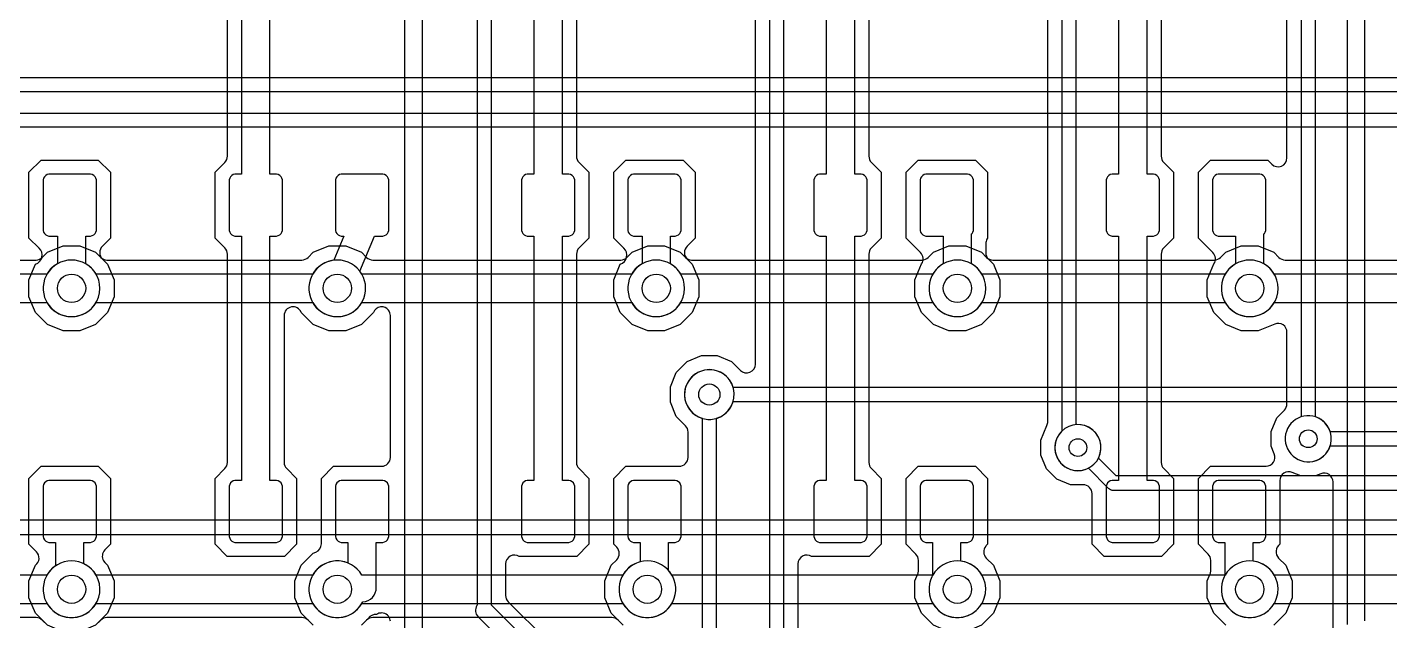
# Model space of a CAD drawing. Header units: millimetres. Extents: x -12.6 to 79.4, y -27 to 65.1.
# Drawn here: x 19.05 to 38.58, y -7.18 to 1.33 of the extents above; entities that cross this region are included whole.
import ezdxf

# ---------------------------------------------------------------- set-up
doc = ezdxf.new("R2010")
doc.units = ezdxf.units.MM

msp = doc.modelspace()

# ---------------------------------------------------------------- linework, layer by layer
at = {"layer": '16_copper'}
for points in [[(13.117, -5.944), (59.004, -5.944, 0.198912), (59.076, -5.914), (68.868, 3.878, 0.198912), (68.898, 3.95), (68.898, 10.761), (68.906, 10.761), (68.906, 11.461), (68.686, 11.461), (68.686, 10.761), (68.695, 10.761), (68.695, 3.992), (58.962, -5.74), (13.117, -5.74)], [(18.183, 0.61), (40.864, 0.61, 0.198912)], [(16.002, -2.007), (19.177, -2.007, 0.198912), (19.266, -1.969), (19.34, -1.896), (19.564, -1.803), (19.806, -1.803), (20.03, -1.896), (20.104, -1.969, 0.198912), (20.193, -2.007), (22.987, -2.007, 0.198912), (23.076, -1.969), (23.15, -1.896), (23.374, -1.803), (23.616, -1.803), (23.84, -1.896), (23.914, -1.969, 0.198912), (24.003, -2.007), (27.559, -2.007, 0.198912), (27.648, -1.969), (27.722, -1.896), (27.946, -1.803), (28.188, -1.803), (28.412, -1.896), (28.486, -1.969, 0.198912), (28.575, -2.007), (31.877, -2.007, 0.198912), (31.966, -1.969), (32.04, -1.896), (32.264, -1.803), (32.506, -1.803), (32.73, -1.896), (32.804, -1.969, 0.198912), (32.893, -2.007), (36.068, -2.007, 0.198912), (36.157, -1.969), (36.231, -1.896), (36.455, -1.803), (36.697, -1.803), (36.921, -1.896), (36.995, -1.969, 0.198912), (37.084, -2.007), (40.259, -2.007, 0.198912)], [(40.415, -2.21), (36.928, -2.21, 0.577351), (36.224, -2.21), (32.737, -2.21, 0.577351), (32.033, -2.21), (28.419, -2.21, 0.577351), (27.715, -2.21), (23.847, -2.21, 0.577351), (23.143, -2.21), (20.037, -2.21, 0.577351), (19.333, -2.21), (15.846, -2.21, 0.577351)], [(15.846, -2.616), (19.333, -2.616, 0.577351), (20.037, -2.616), (23.143, -2.616, 0.577351), (23.847, -2.616), (27.715, -2.616, 0.577351), (28.419, -2.616), (32.033, -2.616, 0.577351), (32.737, -2.616), (36.224, -2.616, 0.577351), (36.928, -2.616), (40.415, -2.616, 0.577351)], [(58.251, -3.835), (29.17, -3.835), (29.166, -3.822), (29.149, -3.779), (29.125, -3.739), (29.097, -3.702), (29.064, -3.669), (29.027, -3.641), (28.987, -3.617), (28.944, -3.6), (28.899, -3.587), (28.852, -3.581), (28.806, -3.581), (28.759, -3.587), (28.714, -3.6), (28.671, -3.617), (28.631, -3.641), (28.594, -3.669), (28.561, -3.702), (28.533, -3.739), (28.509, -3.779), (28.492, -3.822), (28.479, -3.867), (28.473, -3.914), (28.473, -3.96), (28.479, -4.007), (28.492, -4.052), (28.509, -4.095), (28.533, -4.135), (28.561, -4.172), (28.594, -4.205), (28.631, -4.233), (28.671, -4.257), (28.714, -4.274), (28.759, -4.287), (28.806, -4.293), (28.852, -4.293), (28.899, -4.287, 0.278054), (29.17, -4.039), (58.293, -4.039, 0.198912)], [(58.581, -4.47), (37.729, -4.47), (37.728, -4.466), (37.711, -4.426), (37.689, -4.388), (37.663, -4.354), (37.632, -4.323), (37.598, -4.297), (37.561, -4.275), (37.521, -4.259), (37.479, -4.247), (37.436, -4.242), (37.393, -4.242), (37.35, -4.247), (37.308, -4.259), (37.268, -4.275), (37.23, -4.297), (37.196, -4.323), (37.165, -4.354), (37.139, -4.388), (37.117, -4.426), (37.101, -4.466), (37.09, -4.507), (37.084, -4.55), (37.084, -4.594), (37.09, -4.637), (37.101, -4.678), (37.117, -4.718), (37.139, -4.756), (37.165, -4.79), (37.196, -4.821), (37.23, -4.847), (37.268, -4.869), (37.308, -4.885), (37.35, -4.897), (37.393, -4.902), (37.436, -4.902), (37.479, -4.897, 0.271945), (37.729, -4.674), (58.623, -4.674, 0.198912)], [(40.415, -6.528), (36.928, -6.528, 0.577351), (36.224, -6.528), (32.737, -6.528, 0.577351), (32.033, -6.528), (28.292, -6.528, 0.577351), (27.588, -6.528), (23.847, -6.528, 0.577351), (23.143, -6.528), (20.037, -6.528, 0.577351), (19.333, -6.528), (15.973, -6.528, 0.577351)], [(15.973, -6.934), (19.333, -6.934, 0.577351), (20.037, -6.934), (23.143, -6.934, 0.577351), (23.847, -6.934), (27.588, -6.934, 0.577351), (28.292, -6.934), (32.033, -6.934, 0.577351), (32.737, -6.934), (36.224, -6.934, 0.577351), (36.928, -6.934), (40.415, -6.934, 0.577351)], [(19.34, -7.248), (19.266, -7.175, 0.198912), (19.177, -7.137), (16.129, -7.137, 0.198912)], [(23.15, -7.248), (23.076, -7.175, 0.198912), (22.987, -7.137), (20.193, -7.137, 0.198912), (20.104, -7.175), (20.03, -7.248)], [(27.595, -7.248), (27.521, -7.175, 0.198912), (27.432, -7.137), (24.003, -7.137, 0.198912), (23.914, -7.175), (23.84, -7.248)]]:
    msp.add_lwpolyline(points, format="xyb", dxfattribs=at)
for points in [[(58.884, -5.308, 0.182645), (58.949, -5.279), (68.468, 4.24, 0.198912), (68.498, 4.312), (68.498, 10.761), (68.506, 10.761), (68.506, 11.461), (68.286, 11.461), (68.286, 10.761), (68.295, 10.761), (68.295, 4.354), (58.835, -5.105), (34.662, -5.105), (34.407, -4.85, 0.94362), (33.837, -4.515), (33.815, -4.553, 0.722243), (34.263, -4.993), (34.548, -5.279, 0.198912), (34.62, -5.309), (58.877, -5.309)], [(41.421, -0.096, 1), (41.282, 0.604), (41.237, 0.591, 0.203027), (41.029, 0.406), (18.046, 0.406), (17.683, 0.769, 0.944056), (17.029, 1.047), (17.011, 1.004, 0.627341), (17.468, 0.554), (17.875, 0.146, 0.198912), (17.983, 0.102), (41.029, 0.102), (41.032, 0.096), (41.055, 0.056), (41.083, 0.019), (41.116, -0.014), (41.153, -0.042), (41.194, -0.066), (41.237, -0.083), (41.282, -0.096), (41.328, -0.102), (41.375, -0.102)]]:
    msp.add_lwpolyline(points, format="xyb", close=True, dxfattribs=at)
msp.add_lwpolyline([(40.864, -0.102), (17.836, -0.102)], dxfattribs=at)
at = {"layer": '1_copper'}
for points in [[(25.451, 42.99), (25.451, 4.386, 0.687676), (25.502, 3.723), (25.502, -6.961), (25.497, -6.966, 0.355417), (25.513, -7.126), (26.035, -7.647)], [(26.252, -7.505), (25.705, -6.958), (25.705, 3.723, 0.687676), (25.756, 4.386), (25.756, 43.053, 0.198912)], [(33.884, 42.738), (33.884, -4.461), (33.863, -4.481), (33.837, -4.515), (33.815, -4.553), (33.799, -4.593), (33.788, -4.634), (33.782, -4.677), (33.782, -4.721), (33.788, -4.764), (33.799, -4.805), (33.815, -4.845), (33.837, -4.883), (33.863, -4.917), (33.894, -4.948), (33.928, -4.974), (33.966, -4.996), (34.006, -5.012), (34.048, -5.024), (34.091, -5.029), (34.134, -5.029), (34.177, -5.024, 0.941985), (34.087, -4.369), (34.087, 42.738, 0.943616)], [(37.313, 42.545), (37.313, -4.257), (37.308, -4.259), (37.268, -4.275), (37.23, -4.297), (37.196, -4.323), (37.165, -4.354), (37.139, -4.388), (37.117, -4.426), (37.101, -4.466), (37.09, -4.507), (37.084, -4.55), (37.084, -4.594), (37.09, -4.637), (37.101, -4.678), (37.117, -4.718), (37.139, -4.756), (37.165, -4.79), (37.196, -4.821), (37.23, -4.847), (37.268, -4.869), (37.308, -4.885), (37.35, -4.897), (37.393, -4.902), (37.436, -4.902), (37.479, -4.897, 0.773262), (37.516, -4.257), (37.516, 42.503)], [(24.46, 35.001), (24.46, 22.022, 0.666667), (24.46, 21.412), (24.46, -8.458, 0.198912)], [(24.714, -8.406), (24.714, 21.412, 0.666667), (24.714, 22.022), (24.714, 35.001, 0.966785)], [(38.227, -7.186), (38.227, 20.115, 0.981272), (37.985, 20.784), (37.942, 20.767, 0.654591), (37.973, 20.115), (37.973, -7.239, 0.198912)], [(27.595, -7.248), (27.423, -7.076), (27.33, -6.852), (27.33, -6.61), (27.423, -6.386), (27.5, -6.309, 0.414224), (27.5, -6.129), (27.457, -6.086), (27.457, -5.141), (27.632, -4.966), (28.397, -4.966, 0.414214), (28.524, -4.839), (28.524, -4.475, 0.198912), (28.487, -4.385), (28.355, -4.254), (28.27, -4.048), (28.27, -3.826), (28.355, -3.62), (28.512, -3.463), (28.718, -3.378), (28.94, -3.378), (29.146, -3.463), (29.273, -3.59, 0.668179), (29.489, -3.501), (29.489, 4.796, 0.198912)], [(35.306, 2.472), (35.306, -0.516, 0.198912), (35.343, -0.606), (35.484, -0.746), (35.484, -1.692), (35.343, -1.833, 0.198912), (35.306, -1.922), (35.306, -4.91, 0.198912), (35.343, -5), (35.484, -5.141), (35.484, -6.086), (35.309, -6.261), (34.49, -6.261), (34.315, -6.086), (34.315, -5.359, 0.414214), (34.188, -5.232), (34.006, -5.232), (33.81, -5.151), (33.66, -5.001), (33.579, -4.805), (33.579, -4.593), (33.666, -4.383, 0.121229), (33.68, -4.324), (33.68, 3.867, 0.534518)], [(23.15, -7.248), (22.978, -7.076), (22.885, -6.852), (22.885, -6.61), (22.978, -6.386), (23.15, -6.214), (23.188, -6.198, 0.303347), (23.266, -6.081), (23.266, -5.141), (23.441, -4.966), (24.13, -4.966, 0.414214), (24.257, -4.839), (24.257, -2.805, 0.149498), (24.228, -2.724), (24.226, -2.721, 0.225666), (24.126, -2.678), (24.115, -2.679, 0.242537), (24.012, -2.758), (23.84, -2.93), (23.616, -3.023), (23.374, -3.023), (23.15, -2.93), (22.978, -2.758, 0.828285), (22.733, -2.805), (22.733, -4.91, 0.198912), (22.77, -5), (22.911, -5.141), (22.911, -6.086), (22.736, -6.261), (21.917, -6.261), (21.742, -6.086), (21.742, -5.141), (21.883, -5, 0.198912), (21.92, -4.91), (21.92, -1.922, 0.198912), (21.883, -1.833), (21.742, -1.692), (21.742, -0.746), (21.883, -0.606, 0.198912), (21.92, -0.516), (21.92, 2.472, 0.198912)], [(26.924, 2.472), (26.924, -0.516, 0.198912), (26.961, -0.606), (27.102, -0.746), (27.102, -1.692), (26.961, -1.833, 0.198912), (26.924, -1.922), (26.924, -4.91, 0.198912), (26.961, -5), (27.102, -5.141), (27.102, -6.086), (26.927, -6.261), (26.104, -6.261, 0.594936), (25.908, -6.367), (25.908, -6.821, 0.198912), (25.945, -6.911), (26.492, -7.458)], [(31.115, 2.472), (31.115, -0.516, 0.198912), (31.152, -0.606), (31.293, -0.746), (31.293, -1.692), (31.152, -1.833, 0.198912), (31.115, -1.922), (31.115, -4.91, 0.198912), (31.152, -5), (31.293, -5.141), (31.293, -6.086), (31.118, -6.261), (30.295, -6.261, 0.594936), (30.099, -6.367), (30.099, -8.66, 0.198912)], [(36.231, -7.248), (36.059, -7.076), (35.966, -6.852), (35.966, -6.61), (36.008, -6.51, 0.098491), (36.017, -6.462), (36.017, -6.317, 0.198912), (35.98, -6.227), (35.839, -6.086), (35.839, -5.141), (36.014, -4.966), (36.81, -4.966, 0.534518), (36.927, -4.79), (36.881, -4.678), (36.881, -4.466), (36.962, -4.27), (37.072, -4.16, 0.198912), (37.109, -4.07), (37.109, -3.042, 0.534511), (36.934, -2.925), (36.697, -3.023), (36.455, -3.023), (36.231, -2.93), (36.059, -2.758), (35.966, -2.534), (35.966, -2.292), (36.062, -2.062, 0.362928), (36.047, -1.9), (35.839, -1.692), (35.839, -0.746), (36.014, -0.572), (36.833, -0.572), (36.893, -0.631, 0.668185), (37.109, -0.541), (37.109, 1.524, 0.668185)], [(37.77, -7.376), (37.77, -5.192, 0.534518), (37.594, -5.075), (37.52, -5.105), (37.308, -5.105), (37.183, -5.054, 0.534518), (37.008, -5.171), (37.008, -6.086, 0.471493), (36.99, -6.283), (37.093, -6.386), (37.186, -6.61), (37.186, -6.852), (37.093, -7.076), (36.921, -7.248)], [(24.256, -7.187), (24.255, -7.176, 0.359334), (24.132, -7.071), (24.121, -7.072), (24.11, -7.072), (24.107, -7.073, 0.050347), (24.077, -7.082), (24.068, -7.088), (24.058, -7.093, 0.251277), (23.939, -7.149), (23.84, -7.248)]]:
    msp.add_lwpolyline(points, format="xyb", dxfattribs=at)
for points in [[(35.82, -9.753, 0.182645), (35.886, -9.724), (36.026, -9.584, 0.954416), (36.393, -8.975), (36.353, -8.951, 0.730922), (35.882, -9.44), (35.772, -9.55), (30.649, -9.55), (29.896, -8.797), (29.896, 4.993, 0.954409), (29.725, 5.684), (29.68, 5.671, 0.730917), (29.693, 4.993), (29.693, -8.839, 0.198912), (29.722, -8.911), (30.535, -9.724, 0.198912), (30.607, -9.754), (35.814, -9.754)], [(19.564, -3.023), (19.34, -2.93), (19.168, -2.758), (19.075, -2.534), (19.075, -2.292), (19.168, -2.068, 0.576682), (19.22, -1.836), (19.075, -1.692), (19.075, -0.746), (19.25, -0.572), (20.069, -0.572), (20.244, -0.746), (20.244, -1.692), (20.129, -1.807, 0.426167), (20.129, -1.994), (20.202, -2.068), (20.295, -2.292), (20.295, -2.534), (20.202, -2.758), (20.03, -2.93), (19.806, -3.023)], [(27.946, -3.023), (27.722, -2.93), (27.55, -2.758), (27.457, -2.534), (27.457, -2.292), (27.55, -2.068, 0.576682), (27.602, -1.836), (27.457, -1.692), (27.457, -0.746), (27.632, -0.572), (28.451, -0.572), (28.626, -0.746), (28.626, -1.692), (28.511, -1.807, 0.426167), (28.511, -1.994), (28.584, -2.068), (28.677, -2.292), (28.677, -2.534), (28.584, -2.758), (28.412, -2.93), (28.188, -3.023)], [(32.264, -3.023), (32.04, -2.93), (31.868, -2.758), (31.775, -2.534), (31.775, -2.292), (31.871, -2.062, 0.362928), (31.856, -1.9), (31.648, -1.692), (31.648, -0.746), (31.823, -0.572), (32.642, -0.572), (32.817, -0.746), (32.817, -1.695, 0.110635), (32.792, -1.755), (32.792, -1.764), (32.791, -1.77), (32.791, -1.905, 0.198912), (32.829, -1.994), (32.902, -2.068), (32.995, -2.292), (32.995, -2.534), (32.902, -2.758), (32.73, -2.93), (32.506, -3.023)], [(19.764, -2.812, 0.692109), (19.888, -2.061), (19.888, -1.664), (19.958, -1.664), (19.982, -1.657), (20.004, -1.645), (20.022, -1.627), (20.034, -1.605), (20.041, -1.581), (20.041, -0.857), (20.034, -0.833), (20.022, -0.811), (20.004, -0.794), (19.982, -0.781), (19.958, -0.775), (19.361, -0.775), (19.337, -0.781), (19.315, -0.794), (19.298, -0.811), (19.285, -0.833), (19.279, -0.857), (19.279, -1.581), (19.285, -1.605), (19.298, -1.627), (19.315, -1.645), (19.337, -1.657), (19.361, -1.664), (19.482, -1.664), (19.482, -2.061), (19.459, -2.074), (19.416, -2.107), (19.379, -2.144), (19.346, -2.187), (19.32, -2.233), (19.299, -2.282), (19.286, -2.334), (19.279, -2.386), (19.279, -2.44), (19.286, -2.492), (19.299, -2.544), (19.32, -2.593), (19.346, -2.639), (19.379, -2.682), (19.416, -2.719), (19.459, -2.752), (19.505, -2.778), (19.554, -2.799), (19.606, -2.812), (19.658, -2.819), (19.712, -2.819)], [(23.574, -2.812, 0.555053), (23.818, -2.166), (24.027, -1.664), (24.149, -1.664), (24.173, -1.657), (24.195, -1.645), (24.213, -1.627), (24.225, -1.605), (24.232, -1.581), (24.232, -0.857), (24.225, -0.833), (24.213, -0.811), (24.195, -0.794), (24.173, -0.781), (24.149, -0.775), (23.552, -0.775), (23.528, -0.781), (23.506, -0.794), (23.489, -0.811), (23.476, -0.833), (23.47, -0.857), (23.47, -1.581), (23.476, -1.605), (23.489, -1.627), (23.506, -1.645), (23.528, -1.657), (23.552, -1.664), (23.587, -1.664), (23.443, -2.01), (23.416, -2.014), (23.364, -2.027), (23.315, -2.048), (23.269, -2.074), (23.226, -2.107), (23.189, -2.144), (23.156, -2.187), (23.13, -2.233), (23.109, -2.282), (23.096, -2.334), (23.089, -2.386), (23.089, -2.44), (23.096, -2.492), (23.109, -2.544), (23.13, -2.593), (23.156, -2.639), (23.189, -2.682), (23.226, -2.719), (23.269, -2.752), (23.315, -2.778), (23.364, -2.799), (23.416, -2.812), (23.468, -2.819), (23.522, -2.819)], [(28.146, -2.812, 0.692109), (28.27, -2.061), (28.27, -1.664), (28.34, -1.664), (28.364, -1.657), (28.386, -1.645), (28.404, -1.627), (28.416, -1.605), (28.423, -1.581), (28.423, -0.857), (28.416, -0.833), (28.404, -0.811), (28.386, -0.794), (28.364, -0.781), (28.34, -0.775), (27.743, -0.775), (27.719, -0.781), (27.697, -0.794), (27.68, -0.811), (27.667, -0.833), (27.661, -0.857), (27.661, -1.581), (27.667, -1.605), (27.68, -1.627), (27.697, -1.645), (27.719, -1.657), (27.743, -1.664), (27.864, -1.664), (27.864, -2.061), (27.841, -2.074), (27.798, -2.107), (27.761, -2.144), (27.728, -2.187), (27.702, -2.233), (27.681, -2.282), (27.668, -2.334), (27.661, -2.386), (27.661, -2.44), (27.668, -2.492), (27.681, -2.544), (27.702, -2.593), (27.728, -2.639), (27.761, -2.682), (27.798, -2.719), (27.841, -2.752), (27.887, -2.778), (27.936, -2.799), (27.988, -2.812), (28.04, -2.819), (28.094, -2.819)], [(32.464, -2.812, 0.692109), (32.588, -2.061), (32.588, -1.633), (32.595, -1.627), (32.607, -1.605), (32.614, -1.581), (32.614, -0.857), (32.607, -0.833), (32.595, -0.811), (32.577, -0.794), (32.555, -0.781), (32.531, -0.775), (31.934, -0.775), (31.91, -0.781), (31.888, -0.794), (31.871, -0.811), (31.858, -0.833), (31.852, -0.857), (31.852, -1.581), (31.858, -1.605), (31.871, -1.627), (31.888, -1.645), (31.91, -1.657), (31.934, -1.664), (32.182, -1.664), (32.182, -2.061), (32.159, -2.074), (32.116, -2.107), (32.079, -2.144), (32.046, -2.187), (32.02, -2.233), (31.999, -2.282), (31.986, -2.334), (31.979, -2.386), (31.979, -2.44), (31.986, -2.492), (31.999, -2.544), (32.02, -2.593), (32.046, -2.639), (32.079, -2.682), (32.116, -2.719), (32.159, -2.752), (32.205, -2.778), (32.254, -2.799), (32.306, -2.812), (32.358, -2.819), (32.412, -2.819)], [(36.655, -2.812, 0.692109), (36.779, -2.061), (36.779, -1.633), (36.786, -1.627), (36.798, -1.605), (36.805, -1.581), (36.805, -0.857), (36.798, -0.833), (36.786, -0.811), (36.768, -0.794), (36.746, -0.781), (36.722, -0.775), (36.125, -0.775), (36.101, -0.781), (36.079, -0.794), (36.062, -0.811), (36.049, -0.833), (36.043, -0.857), (36.043, -1.581), (36.049, -1.605), (36.062, -1.627), (36.079, -1.645), (36.101, -1.657), (36.125, -1.664), (36.373, -1.664), (36.373, -2.061), (36.35, -2.074), (36.307, -2.107), (36.27, -2.144), (36.237, -2.187), (36.211, -2.233), (36.19, -2.282), (36.177, -2.334), (36.17, -2.386), (36.17, -2.44), (36.177, -2.492), (36.19, -2.544), (36.211, -2.593), (36.237, -2.639), (36.27, -2.682), (36.307, -2.719), (36.35, -2.752), (36.396, -2.778), (36.445, -2.799), (36.497, -2.812), (36.549, -2.819), (36.603, -2.819)], [(25.743, -13.182, 0.166453), (25.802, -13.153), (28.901, -10.054, 0.198912), (28.931, -9.982), (28.931, -4.278, 0.954409), (28.759, -3.587), (28.714, -3.6, 0.730917), (28.727, -4.278), (28.727, -9.94), (25.658, -13.009), (25.643, -13.029), (25.633, -13.052), (25.629, -13.077), (25.631, -13.102), (25.639, -13.126), (25.653, -13.147), (25.671, -13.164), (25.693, -13.176), (25.718, -13.182)], [(19.564, -7.341), (19.34, -7.248), (19.168, -7.076), (19.075, -6.852), (19.075, -6.61), (19.168, -6.386, 0.45865), (19.182, -6.193), (19.075, -6.086), (19.075, -5.141), (19.25, -4.966), (20.069, -4.966), (20.244, -5.141), (20.244, -6.086), (20.163, -6.167, 0.345802), (20.144, -6.323), (20.161, -6.345, 0.095198), (20.202, -6.386), (20.295, -6.61), (20.295, -6.852), (20.202, -7.076), (20.03, -7.248), (19.806, -7.341)], [(32.264, -7.341), (32.04, -7.248), (31.868, -7.076), (31.775, -6.852), (31.775, -6.61), (31.817, -6.51, 0.098491), (31.826, -6.462), (31.826, -6.317, 0.198912), (31.789, -6.227), (31.648, -6.086), (31.648, -5.141), (31.823, -4.966), (32.642, -4.966), (32.817, -5.141), (32.817, -6.086), (32.799, -6.104), (32.791, -6.114, 0.38446), (32.799, -6.283), (32.902, -6.386), (32.995, -6.61), (32.995, -6.852), (32.902, -7.076), (32.73, -7.248), (32.506, -7.341)], [(19.764, -7.13, 0.718932), (19.863, -6.365), (19.863, -6.058), (19.958, -6.058), (19.982, -6.051), (20.004, -6.039), (20.022, -6.021), (20.034, -5.999), (20.041, -5.975), (20.041, -5.252), (20.034, -5.227), (20.022, -5.206), (20.004, -5.188), (19.982, -5.175), (19.958, -5.169), (19.361, -5.169), (19.337, -5.175), (19.315, -5.188), (19.298, -5.206), (19.285, -5.227), (19.279, -5.252), (19.279, -5.975), (19.285, -5.999), (19.298, -6.021), (19.315, -6.039), (19.337, -6.051), (19.361, -6.058), (19.456, -6.058), (19.456, -6.394), (19.416, -6.425), (19.379, -6.462), (19.346, -6.505), (19.32, -6.551), (19.299, -6.6), (19.286, -6.652), (19.279, -6.704), (19.279, -6.758), (19.286, -6.81), (19.299, -6.862), (19.32, -6.911), (19.346, -6.957), (19.379, -7), (19.416, -7.037), (19.459, -7.07), (19.505, -7.096), (19.554, -7.117), (19.606, -7.13), (19.658, -7.137), (19.712, -7.137)], [(23.574, -7.13, 0.198911), (23.834, -6.957), (23.86, -6.911, 0.400507), (24.054, -6.706), (24.054, -6.058), (24.149, -6.058), (24.173, -6.051), (24.195, -6.039), (24.213, -6.021), (24.225, -5.999), (24.232, -5.975), (24.232, -5.252), (24.225, -5.227), (24.213, -5.206), (24.195, -5.188), (24.173, -5.175), (24.149, -5.169), (23.552, -5.169), (23.528, -5.175), (23.506, -5.188), (23.489, -5.206), (23.476, -5.227), (23.47, -5.252), (23.47, -5.975), (23.476, -5.999), (23.489, -6.021), (23.506, -6.039), (23.528, -6.051), (23.552, -6.058), (23.647, -6.058), (23.647, -6.354), (23.626, -6.345), (23.574, -6.332), (23.522, -6.325), (23.468, -6.325), (23.416, -6.332), (23.364, -6.345), (23.315, -6.366), (23.269, -6.392), (23.226, -6.425), (23.189, -6.462), (23.156, -6.505), (23.13, -6.551), (23.109, -6.6), (23.096, -6.652), (23.089, -6.704), (23.089, -6.758), (23.096, -6.81), (23.109, -6.862), (23.13, -6.911), (23.156, -6.957), (23.189, -7), (23.226, -7.037), (23.269, -7.07), (23.315, -7.096), (23.364, -7.117), (23.416, -7.13), (23.468, -7.137), (23.522, -7.137)], [(28.019, -7.13, 0.578972), (28.245, -6.461), (28.245, -6.058), (28.34, -6.058), (28.364, -6.051), (28.386, -6.039), (28.404, -6.021), (28.416, -5.999), (28.423, -5.975), (28.423, -5.252), (28.416, -5.227), (28.404, -5.206), (28.386, -5.188), (28.364, -5.175), (28.34, -5.169), (27.743, -5.169), (27.719, -5.175), (27.697, -5.188), (27.68, -5.206), (27.667, -5.227), (27.661, -5.252), (27.661, -5.975), (27.667, -5.999), (27.68, -6.021), (27.697, -6.039), (27.719, -6.051), (27.743, -6.058), (27.838, -6.058), (27.838, -6.337), (27.809, -6.345), (27.76, -6.366), (27.714, -6.392), (27.671, -6.425), (27.634, -6.462), (27.601, -6.505), (27.575, -6.551), (27.554, -6.6), (27.541, -6.652), (27.534, -6.704), (27.534, -6.758), (27.541, -6.81), (27.554, -6.862), (27.575, -6.911), (27.601, -6.957), (27.634, -7), (27.671, -7.037), (27.714, -7.07), (27.76, -7.096), (27.809, -7.117), (27.861, -7.13), (27.913, -7.137), (27.967, -7.137)], [(32.464, -7.13, 0.850835), (32.436, -6.328), (32.436, -6.058), (32.531, -6.058), (32.555, -6.051), (32.577, -6.039), (32.595, -6.021), (32.607, -5.999), (32.614, -5.975), (32.614, -5.252), (32.607, -5.227), (32.595, -5.206), (32.577, -5.188), (32.555, -5.175), (32.531, -5.169), (31.934, -5.169), (31.91, -5.175), (31.888, -5.188), (31.871, -5.206), (31.858, -5.227), (31.852, -5.252), (31.852, -5.975), (31.858, -5.999), (31.871, -6.021), (31.888, -6.039), (31.91, -6.051), (31.934, -6.058), (32.029, -6.058), (32.029, -6.534), (32.02, -6.551), (31.999, -6.6), (31.986, -6.652), (31.979, -6.704), (31.979, -6.758), (31.986, -6.81), (31.999, -6.862), (32.02, -6.911), (32.046, -6.957), (32.079, -7), (32.116, -7.037), (32.159, -7.07), (32.205, -7.096), (32.254, -7.117), (32.306, -7.13), (32.358, -7.137), (32.412, -7.137)], [(36.655, -7.13, 0.850835), (36.627, -6.328), (36.627, -6.058), (36.722, -6.058), (36.746, -6.051), (36.768, -6.039), (36.786, -6.021), (36.798, -5.999), (36.805, -5.975), (36.805, -5.252), (36.798, -5.227), (36.786, -5.206), (36.768, -5.188), (36.746, -5.175), (36.722, -5.169), (36.125, -5.169), (36.101, -5.175), (36.079, -5.188), (36.062, -5.206), (36.049, -5.227), (36.043, -5.252), (36.043, -5.975), (36.049, -5.999), (36.062, -6.021), (36.079, -6.039), (36.101, -6.051), (36.125, -6.058), (36.22, -6.058), (36.22, -6.534), (36.211, -6.551), (36.19, -6.6), (36.177, -6.652), (36.17, -6.704), (36.17, -6.758), (36.177, -6.81), (36.19, -6.862), (36.211, -6.911), (36.237, -6.957), (36.27, -7), (36.307, -7.037), (36.35, -7.07), (36.396, -7.096), (36.445, -7.117), (36.497, -7.13), (36.549, -7.137), (36.603, -7.137)]]:
    msp.add_lwpolyline(points, format="xyb", close=True, dxfattribs=at)
for points in [[(22.123, 2.731), (22.123, -0.775), (22.028, -0.775), (22.004, -0.781), (21.982, -0.794), (21.965, -0.811), (21.952, -0.833), (21.946, -0.857), (21.946, -1.581), (21.952, -1.605), (21.965, -1.627), (21.982, -1.645), (22.004, -1.657), (22.028, -1.664), (22.123, -1.664), (22.123, -5.169), (22.028, -5.169), (22.004, -5.175), (21.982, -5.188), (21.965, -5.206), (21.952, -5.227), (21.946, -5.252), (21.946, -5.975), (21.952, -5.999), (21.965, -6.021), (21.982, -6.039), (22.004, -6.051), (22.028, -6.058), (22.625, -6.058), (22.649, -6.051), (22.671, -6.039), (22.689, -6.021), (22.701, -5.999), (22.708, -5.975), (22.708, -5.252), (22.701, -5.227), (22.689, -5.206), (22.671, -5.188), (22.649, -5.175), (22.625, -5.169), (22.53, -5.169), (22.53, -1.664), (22.625, -1.664), (22.649, -1.657), (22.671, -1.645), (22.689, -1.627), (22.701, -1.605), (22.708, -1.581), (22.708, -0.857), (22.701, -0.833), (22.689, -0.811), (22.671, -0.794), (22.649, -0.781), (22.625, -0.775), (22.53, -0.775), (22.53, 2.731)], [(26.314, 2.731), (26.314, -0.775), (26.219, -0.775), (26.195, -0.781), (26.173, -0.794), (26.156, -0.811), (26.143, -0.833), (26.137, -0.857), (26.137, -1.581), (26.143, -1.605), (26.156, -1.627), (26.173, -1.645), (26.195, -1.657), (26.219, -1.664), (26.314, -1.664), (26.314, -5.169), (26.219, -5.169), (26.195, -5.175), (26.173, -5.188), (26.156, -5.206), (26.143, -5.227), (26.137, -5.252), (26.137, -5.975), (26.143, -5.999), (26.156, -6.021), (26.173, -6.039), (26.195, -6.051), (26.219, -6.058), (26.816, -6.058), (26.84, -6.051), (26.862, -6.039), (26.88, -6.021), (26.892, -5.999), (26.899, -5.975), (26.899, -5.252), (26.892, -5.227), (26.88, -5.206), (26.862, -5.188), (26.84, -5.175), (26.816, -5.169), (26.721, -5.169), (26.721, -1.664), (26.816, -1.664), (26.84, -1.657), (26.862, -1.645), (26.88, -1.627), (26.892, -1.605), (26.899, -1.581), (26.899, -0.857), (26.892, -0.833), (26.88, -0.811), (26.862, -0.794), (26.84, -0.781), (26.816, -0.775), (26.721, -0.775), (26.721, 2.731)], [(30.505, 2.731), (30.505, -0.775), (30.41, -0.775), (30.386, -0.781), (30.364, -0.794), (30.347, -0.811), (30.334, -0.833), (30.328, -0.857), (30.328, -1.581), (30.334, -1.605), (30.347, -1.627), (30.364, -1.645), (30.386, -1.657), (30.41, -1.664), (30.505, -1.664), (30.505, -5.169), (30.41, -5.169), (30.386, -5.175), (30.364, -5.188), (30.347, -5.206), (30.334, -5.227), (30.328, -5.252), (30.328, -5.975), (30.334, -5.999), (30.347, -6.021), (30.364, -6.039), (30.386, -6.051), (30.41, -6.058), (31.007, -6.058), (31.031, -6.051), (31.053, -6.039), (31.071, -6.021), (31.083, -5.999), (31.09, -5.975), (31.09, -5.252), (31.083, -5.227), (31.071, -5.206), (31.053, -5.188), (31.031, -5.175), (31.007, -5.169), (30.912, -5.169), (30.912, -1.664), (31.007, -1.664), (31.031, -1.657), (31.053, -1.645), (31.071, -1.627), (31.083, -1.605), (31.09, -1.581), (31.09, -0.857), (31.083, -0.833), (31.071, -0.811), (31.053, -0.794), (31.031, -0.781), (31.007, -0.775), (30.912, -0.775), (30.912, 2.731)], [(34.696, 2.731), (34.696, -0.775), (34.601, -0.775), (34.577, -0.781), (34.555, -0.794), (34.538, -0.811), (34.525, -0.833), (34.519, -0.857), (34.519, -1.581), (34.525, -1.605), (34.538, -1.627), (34.555, -1.645), (34.577, -1.657), (34.601, -1.664), (34.696, -1.664), (34.696, -5.169), (34.601, -5.169), (34.577, -5.175), (34.555, -5.188), (34.538, -5.206), (34.525, -5.227), (34.519, -5.252), (34.519, -5.975), (34.525, -5.999), (34.538, -6.021), (34.555, -6.039), (34.577, -6.051), (34.601, -6.058), (35.198, -6.058), (35.222, -6.051), (35.244, -6.039), (35.262, -6.021), (35.274, -5.999), (35.281, -5.975), (35.281, -5.252), (35.274, -5.227), (35.262, -5.206), (35.244, -5.188), (35.222, -5.175), (35.198, -5.169), (35.103, -5.169), (35.103, -1.664), (35.198, -1.664), (35.222, -1.657), (35.244, -1.645), (35.262, -1.627), (35.274, -1.605), (35.281, -1.581), (35.281, -0.857), (35.274, -0.833), (35.262, -0.811), (35.244, -0.794), (35.222, -0.781), (35.198, -0.775), (35.103, -0.775), (35.103, 2.731)]]:
    msp.add_lwpolyline(points, dxfattribs=at)
at = {"layer": 'drills_via_1_16'}
for centre, radius in [((19.685, -2.413), 0.203), ((23.495, -2.413), 0.203), ((28.067, -2.413), 0.203), ((32.385, -2.413), 0.203), ((36.576, -2.413), 0.203), ((28.829, -3.937), 0.152), ((37.414, -4.572), 0.127), ((34.112, -4.699), 0.127), ((19.685, -6.731), 0.203), ((23.495, -6.731), 0.203), ((27.94, -6.731), 0.203), ((32.385, -6.731), 0.203), ((36.576, -6.731), 0.203)]:
    msp.add_circle(centre, radius, dxfattribs=at)

doc.saveas('drawing.dxf')
